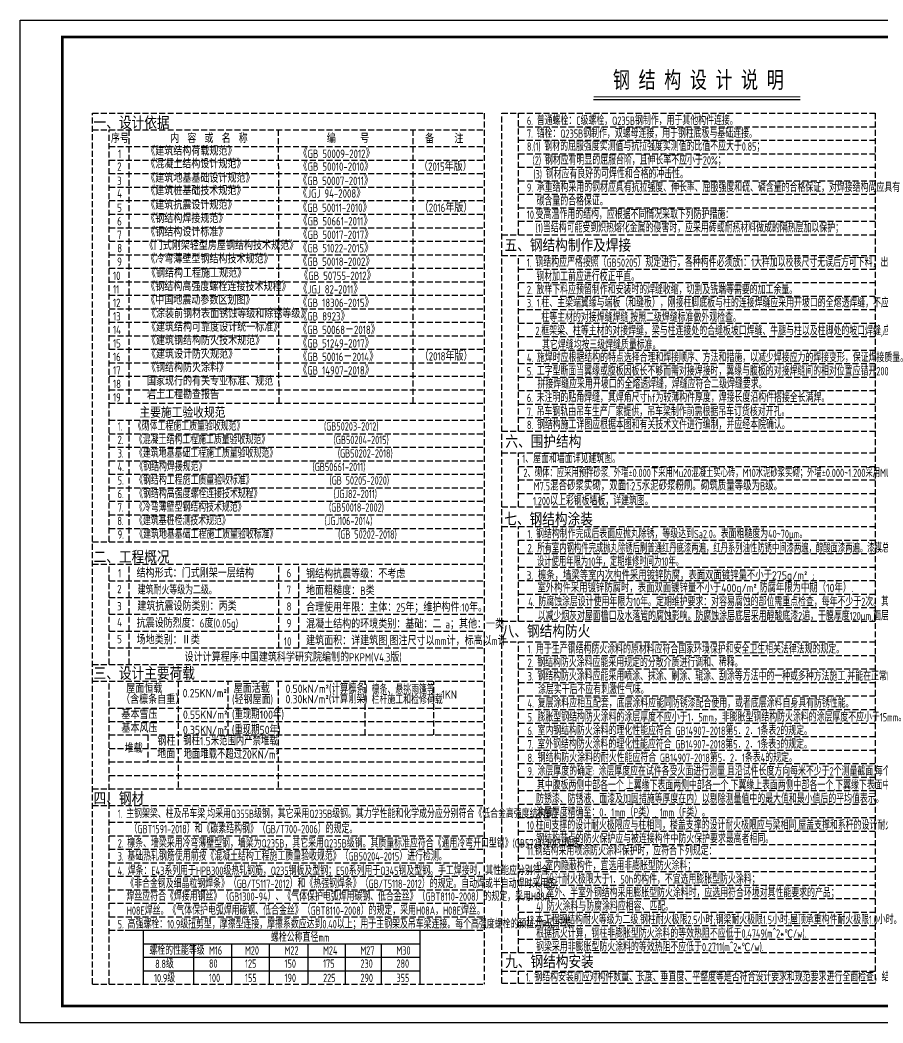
# Model space of a CAD drawing. Extents: x -33967 to 1773478, y -1022458 to -784650.
# Drawn here: x 60295 to 96438, y -967891 to -925891 of the extents above; entities that cross this region are included whole.
import ezdxf
from ezdxf.enums import TextEntityAlignment as Align

# ---------------------------------------------------------------- set-up
doc = ezdxf.new("R2010")
doc.units = 0
doc.header["$LTSCALE"] = 1000
doc.header["$MEASUREMENT"] = 0
doc.linetypes.add('DASH', pattern=[0.35, 0.25, -0.1])
for name, color, linetype in [('BORDER', 7, 'Continuous'), ('NUM', 7, 'Continuous'), ('PUB_TITLE', 4, 'Continuous'), ('STAIR', 2, 'Continuous'), ('TEXT', 7, 'Continuous'), ('填充', 251, 'Continuous')]:
    doc.layers.add(name, color=color, linetype=linetype)
doc.styles.get("Standard").update_dxf_attribs({"font": 'gbenor.shx', "bigfont": 'gbcbig.shx'})
doc.styles.add('TSSD_Norm', font='tssdeng.shx', dxfattribs={"bigfont": 'hztxt.shx'})
doc.styles.add('宋体', font='')
doc.styles.get('宋体').set_extended_font_data('SimSun')

msp = doc.modelspace()

# ---------------------------------------------------------------- linework, layer by layer
at = {"color": 2}
msp.add_line((84313.6, -929224.2), (92977.2, -929224.2), dxfattribs=at)
at = {"color": 3}
for p, q in [((69151.6, -964575.6), (69151.6, -966272.6)), ((70732.2, -964575.6), (70732.2, -966272.6)), ((72344, -964575.6), (72344, -966272.6)), ((73909.6, -964575.6), (73909.6, -966272.6)), ((75418.9, -964575.6), (75418.9, -966272.6))]:
    msp.add_line(p, q, dxfattribs=at)
at = {"layer": 'PUB_TITLE'}
msp.add_lwpolyline([(60295.4, -925891.4), (119760, -925891.4), (119760, -967891.4), (60295.4, -967891.4)], close=True, dxfattribs=at)
at = {"layer": 'PUB_TITLE', "const_width": 106.1}
msp.add_lwpolyline([(62063.1, -967184.3), (62063.1, -926598.5), (119052.9, -926598.5), (119052.9, -967184.3)], close=True, dxfattribs=at)
at = {"layer": 'STAIR', "const_width": 53.2}
msp.add_lwpolyline([(84315.5, -929107.6), (92976.3, -929107.6)], dxfattribs=at)
at = {"layer": 'TEXT', "color": 3}
for p, q in [((64701.7, -964009.9), (79141.5, -964009.9)), ((65446.6, -964009.9), (65446.6, -966272.6)), ((77045.8, -964009.9), (77045.8, -966272.6)), ((65446.6, -964575.6), (77045.8, -964575.6)), ((67566.4, -964575.6), (67566.4, -966272.6)), ((65446.6, -965141.2), (77045.8, -965141.2)), ((65446.6, -965706.9), (77045.8, -965706.9))]:
    msp.add_line(p, q, dxfattribs=at)
at = {"layer": '填充', "linetype": 'DASH'}
for p, q in [((63328.9, -966272.6), (63328.9, -929793)), ((63328.9, -929793), (79734.9, -929793)), ((79734.9, -929793), (79734.9, -966272.6)), ((80469.5, -966224.9), (80469.5, -929792.2)), ((80469.5, -929792.2), (96111.4, -929792.2)), ((81169, -934883.1), (81169, -929792.2)), ((96111.4, -929792.2), (96111.4, -966224.9)), ((63328.9, -930492.6), (79734.9, -930492.6)), ((64028.5, -947743.4), (64028.5, -930492.6)), ((64867.9, -941939.6), (64867.9, -930492.6)), ((71142.6, -941939.6), (71125, -930492.6)), ((76760.4, -941939.6), (76760.4, -930492.6)), ((81169, -930357.9), (96111.4, -930357.9)), ((81169, -930923.5), (96111.4, -930923.5)), ((64028.5, -931192.1), (79734.9, -931192.1)), ((81169, -931489.2), (96111.4, -931489.2)), ((64028.5, -931757.8), (79734.9, -931757.8)), ((64028.5, -932323.5), (79734.9, -932323.5)), ((81169, -932054.8), (96111.4, -932054.8)), ((81169, -932620.5), (96111.4, -932620.5)), ((64028.5, -932889.1), (79734.9, -932889.1)), ((81169, -933186.2), (96111.4, -933186.2)), ((64028.5, -933454.8), (79734.9, -933454.8)), ((64028.5, -934020.4), (79734.9, -934020.4)), ((81169, -933751.8), (96111.4, -933751.8)), ((81169, -934317.5), (96111.4, -934317.5)), ((64028.5, -934586.1), (79734.9, -934586.1)), ((80469.5, -934883.1), (96111.4, -934883.1)), ((80469.5, -934883.1), (96111.4, -934883.1)), ((64028.5, -935151.7), (79734.9, -935151.7)), ((64028.5, -935717.4), (79734.9, -935717.4)), ((80469.5, -935754.6), (96111.4, -935754.6)), ((81169, -943108.1), (81169, -935754.6)), ((64028.5, -936283), (79734.9, -936283)), ((81169, -936320.3), (96111.4, -936320.3)), ((64028.5, -936848.7), (79734.9, -936848.7)), ((81169, -936885.9), (96111.4, -936885.9)), ((64028.5, -937414.4), (79734.9, -937414.4)), ((81169, -937451.6), (96111.4, -937451.6)), ((64028.5, -937980), (79734.9, -937980)), ((81169, -938017.2), (96111.4, -938017.2)), ((64028.5, -938545.7), (79734.9, -938545.7)), ((81169, -938582.9), (96111.4, -938582.9)), ((64028.5, -939111.3), (79734.9, -939111.3)), ((81169, -939148.6), (96111.4, -939148.6)), ((64028.5, -939677), (79734.9, -939677)), ((81169, -939714.2), (96111.4, -939714.2)), ((64028.5, -940242.6), (79734.9, -940242.6)), ((81169, -940279.9), (96111.4, -940279.9)), ((64028.5, -940808.3), (79734.9, -940808.3)), ((81169, -940845.5), (96111.4, -940845.5)), ((64028.5, -941374), (79734.9, -941374)), ((81169, -941411.2), (96111.4, -941411.2)), ((64028.5, -941939.6), (79734.9, -941939.6)), ((64028.5, -941939.6), (79734.9, -941939.6)), ((81169, -941976.8), (96111.4, -941976.8)), ((64028.5, -942652.4), (79734.9, -942652.4)), ((64867.9, -947743.4), (64867.9, -942652.4)), ((81169, -942542.5), (96111.4, -942542.5)), ((64028.5, -943218.1), (79734.9, -943218.1)), ((80469.5, -943108.1), (96111.4, -943108.1)), ((64028.5, -943783.8), (79734.9, -943783.8)), ((80469.5, -944016.9), (96111.4, -944016.9)), ((81169, -946279.6), (81169, -944016.9)), ((64028.5, -944349.4), (79734.9, -944349.4)), ((64028.5, -944915.1), (79734.9, -944915.1)), ((81169, -944582.6), (96111.4, -944582.6)), ((81169, -945148.3), (96111.4, -945148.3)), ((64028.5, -945480.7), (79734.9, -945480.7)), ((81169, -945713.9), (96111.4, -945713.9)), ((64028.5, -946046.4), (79734.9, -946046.4)), ((64028.5, -946612), (79734.9, -946612)), ((80469.5, -946279.6), (96111.4, -946279.6)), ((64028.5, -947177.7), (79734.9, -947177.7)), ((80469.5, -947103.1), (96111.4, -947103.1)), ((81169, -951062.7), (81169, -947103.1)), ((81169, -951062.7), (81169, -947254.3)), ((63328.9, -947743.4), (79734.9, -947743.4)), ((81169, -947668.7), (96111.4, -947668.7)), ((81169, -948234.4), (96111.4, -948234.4)), ((63328.9, -948680.5), (79734.9, -948680.5)), ((64028.5, -952877.7), (64028.5, -948680.5)), ((64867.9, -952877.7), (64867.9, -948680.5)), ((71128, -952178.2), (71128, -948680.5)), ((71967.4, -952178.2), (71967.4, -948680.5)), ((81169, -948800), (96111.4, -948800)), ((64028.5, -949380), (79734.9, -949380)), ((81169, -949365.7), (96111.4, -949365.7)), ((81169, -949931.3), (96111.4, -949931.3)), ((64028.5, -950079.6), (79734.9, -950079.6)), ((64028.5, -950779.1), (79734.9, -950779.1)), ((81169, -950497), (96111.4, -950497)), ((80469.5, -951062.7), (96111.4, -951062.7)), ((64028.5, -951478.6), (79734.9, -951478.6)), ((80469.5, -951936.3), (96111.4, -951936.3)), ((81169, -964946.4), (81169, -951936.3)), ((64028.5, -952178.2), (79734.9, -952178.2)), ((81169, -952501.9), (96111.4, -952501.9)), ((63328.9, -952877.7), (79734.9, -952877.7)), ((81169, -953067.6), (96111.4, -953067.6)), ((63328.9, -953577.2), (79734.9, -953577.2)), ((64028.5, -958474), (64028.5, -953577.2)), ((66914.2, -953577.2), (66914.2, -958085.6)), ((69014.4, -955831.4), (69014.4, -953577.2)), ((71108.8, -953577.2), (71108.8, -958085.6)), ((74751.9, -955831.4), (74751.9, -953577.2)), ((77625.5, -955831.4), (77625.5, -953577.2)), ((81169, -953633.2), (96111.4, -953633.2)), ((81169, -954198.9), (96111.4, -954198.9)), ((64028.5, -954704.3), (79734.9, -954704.3)), ((81169, -954764.5), (96111.4, -954764.5)), ((64028.5, -955266.2), (79734.9, -955266.2)), ((81169, -955330.2), (96111.4, -955330.2)), ((64028.5, -955831.4), (79734.9, -955831.4)), ((65652.4, -955831.4), (65652.4, -956958.5)), ((81169, -955895.9), (96111.4, -955895.9)), ((64028.5, -956395), (79734.9, -956395)), ((81169, -956461.5), (96111.4, -956461.5)), ((64028.5, -956958.5), (79734.9, -956958.5)), ((81169, -957027.2), (96111.4, -957027.2)), ((64028.5, -957522.1), (79734.9, -957522.1)), ((81169, -957592.8), (96111.4, -957592.8)), ((63328.9, -958085.6), (79734.9, -958085.6)), ((64028.5, -958085.6), (79734.9, -958085.6)), ((81169, -958158.5), (96111.4, -958158.5)), ((63328.9, -958785.1), (79734.9, -958785.1)), ((63328.9, -958785.1), (79734.9, -958785.1)), ((64028.5, -966272.6), (64028.5, -958474)), ((81169, -958724.1), (96111.4, -958724.1)), ((64028.5, -959484.7), (79734.9, -959484.7)), ((81169, -959289.8), (96111.4, -959289.8)), ((64028.5, -960050.3), (79734.9, -960050.3)), ((81169, -959855.4), (96111.4, -959855.4)), ((81169, -960421.1), (96111.4, -960421.1)), ((64028.5, -960616), (79734.9, -960616)), ((64028.5, -961181.6), (79734.9, -961181.6)), ((81169, -960986.8), (96111.4, -960986.8)), ((64028.5, -961747.3), (79734.9, -961747.3)), ((81169, -961552.4), (96111.4, -961552.4)), ((81169, -962118.1), (96111.4, -962118.1)), ((64028.5, -962313), (79734.9, -962313)), ((64028.5, -962878.6), (79734.9, -962878.6)), ((81169, -962683.7), (96111.4, -962683.7)), ((64028.5, -963444.3), (79734.9, -963444.3)), ((81169, -963249.4), (96111.4, -963249.4)), ((81169, -963815), (96111.4, -963815)), ((64028.5, -964009.9), (79734.9, -964009.9)), ((81169, -964380.7), (96111.4, -964380.7)), ((80469.5, -964946.4), (96111.4, -964946.4)), ((80469.5, -965716.4), (96111.4, -965716.4)), ((81169, -966224.9), (81169, -965716.4)), ((63328.9, -966272.6), (79734.9, -966272.6)), ((80469.5, -966224.9), (96111.4, -966224.9))]:
    msp.add_line(p, q, dxfattribs=at)

# ---------------------------------------------------------------- texts
at = {"layer": 'BORDER', "style": '宋体', "width": 0.75}
msp.add_text('钢 结 构 设 计 说 明', height=700, dxfattribs=at).set_placement((85127.3, -928741.4))
at = {"layer": 'NUM', "style": 'TSSD_Norm'}
for s, width, p in [('6. 普通螺栓：C级螺栓，Q235B钢制作，用于其他构件连接。', 0.7, (81525.5, -930280.5)), ('序号', 0.8, (64100.6, -931035.8)), ('内  容  或  名  称', 0.8, (66581.3, -931035.8)), ('编      号', 0.8, (73142.7, -931035.8)), ('备     注', 0.8, (77261.7, -931046.4)), ('7. 锚栓：Q235B钢制作，双螺母连接，用于钢柱底板与基础连接。', 0.7, (81525.5, -930823.5)), ('8.(1) 钢材的屈服强度实测值与抗拉强度实测值的比值不应大于0.85；', 0.7, (81525.5, -931363.3)), ('1', 0.8, (64403.1, -931667.6)), ('《GB 50009-2012》', 0.8, (71959.1, -931667.6)), ('(2) 钢材应有明显的屈服台阶，且伸长率不应小于20%；', 0.7, (81763.7, -931945.1)), ('2', 0.8, (64363.2, -932204)), ('《GB 50010-2010》', 0.8, (71959.1, -932204)), ('（2015年版）    ', 0.8, (77007.8, -932204)), ('(3) 钢材应有良好的可焊性和合格的冲击性。', 0.7, (81795.6, -932524.1)), ('3', 0.8, (64363.2, -932800.6)), ('《GB 50007-2011》', 0.8, (71947.2, -932800.6)), ('9. 承重结构采用的钢材应具有抗拉强度、伸长率、屈服强度和硫、磷含量的合格保证，对焊接结构尚应具有', 0.7, (81525.5, -933085.7)), ('4', 0.8, (64363.2, -933329.6)), ('《JGJ 94-2008》', 0.8, (71947.2, -933329.6)), ('5', 0.8, (64363.2, -933927.6)), ('《GB 50011-2010》', 0.8, (71947.2, -933927.6)), ('（2016年版）    ', 0.8, (77034.9, -933927.6)), ('碳含量的合格保证。', 0.7, (81931.4, -933657.5)), ('10.受高温作用的结构，应根据不同情况采取下列防护措施： ', 0.7, (81525.5, -934217.8)), ('6', 0.8, (64363.2, -934491.4)), ('《GB 50661-2011》', 0.8, (71959.1, -934491.4)), ('(1)当结构可能受到炽热熔化金属的侵害时，应采用砖或耐热材料做成的隔热层加以保护；', 0.7, (81885.4, -934780.8)), ('7', 0.8, (64363.2, -935058.8)), ('8', 0.8, (64363.2, -935618.9)), ('9', 0.8, (64363.2, -936184.6)), ('《GB 50018-2002》', 0.8, (71947.2, -936184.6)), ('1. 钢结构应严格按照（GB50205）规定进行，各种构件必须放1：1大样加以校核尺寸无误后方可下料，出厂前需进行预装配检查，', 0.7, (81525.5, -936226)), ('10', 0.8, (64186.3, -936777.4)), ('《GB 50755-2012》', 0.8, (71992.1, -936777.4)), ('钢材加工前应进行校正平直。', 0.7, (81925.7, -936817.4)), ('11', 0.8, (64186.3, -937343)), ('《JGJ 82-2011》', 0.8, (71959.1, -937343)), ('2. 放样下料应预留制作和安装时的焊缝收缩，切割及铣端等需要的加工余量。', 0.7, (81525.5, -937368.9)), ('12', 0.8, (64186.3, -937908.7)), ('《GB 18306-2015》', 0.8, (71947.2, -937908.7)), ('3. 1.柱、主梁端翼缘与端板（和缝板），刚接柱脚底板与柱的连接焊缝应采用开坡口的全熔透焊缝，不应低于二级,梁腹板与框架梁、', 0.7, (81525.5, -937919.7)), ('13', 0.8, (64186.3, -938474.4)), ('《GB 8923》', 0.8, (71947.2, -938474.4)), ('柱等主材的对接焊缝焊缝,按照二级焊缝标准做外观检查。', 0.7, (82132.5, -938526.1)), ('14', 0.8, (64186.3, -939040)), ('2.框架梁、柱等主材的对接焊缝，梁与柱连接处的合缝板坡口焊缝、牛腿与柱以及柱脚处的坡口焊缝,应符合二级焊缝质量标准， ', 0.7, (81885.3, -939087.1)), ('15', 0.8, (64186.3, -939605.7)), ('其它焊缝均按三级焊缝质量标准。', 0.7, (82155.8, -939670.6)), ('16', 0.8, (64186.3, -940171.3)), ('（2018年版）    ', 0.8, (77034.9, -940149.8)), ('4. 施焊时应根据结构的特点选择合理和焊接顺序、方法和措施，以减少焊接应力的焊接变形，保证焊接质量。', 0.7, (81525.5, -940209.3)), ('17', 0.8, (64186.3, -940737)), ('5. 工字型断面当翼缘或腹板因板长不够而需对接焊接时，翼缘与腹板的对接焊缝间的相对位置应错开200mm以上，', 0.7, (81525.5, -940774.4)), ('18', 0.8, (64186.3, -941302.6)), ('拼接焊缝应采用开坡口的全熔透焊缝，焊缝应符合二级焊缝要求。', 0.7, (81970.2, -941320.3)), ('19', 0.8, (64186.3, -941868.3)), ('6. 未注明的贴角焊缝，其焊角尺寸hf为较薄构件厚度，焊接长度沿构件搭接全长满焊。', 0.7, (81525.5, -941888.3)), ('7. 吊车钢轨由吊车生产厂家提供，吊车梁制作前需根据吊车订货核对开孔。', 0.7, (81525.5, -942473)), ('1.   《砌体工程施工质量验收规范》                     (GB50203-2012)', 0.7, (64384.9, -943084)), ('8. 钢结构施工详图应根据本图和有关技术文件进行编制，并应经本院确认。', 0.7, (81525.5, -943020.9)), ('2.   《混凝土结构工程施工质量验收规范》                 (GB50204-2015)', 0.7, (64384.9, -943649.7)), ('3.   《建筑地基基础工程施工质量验收规范》                (GB50202-2018)', 0.7, (64384.9, -944215.3)), ('1、屋面和墙面详见建筑图。', 0.7, (81331.6, -944441.9)), ('4.   《钢结构焊接规范》                            (GB50661-2011)', 0.7, (64384.9, -944781)), ('2、砌体：应采用预拌砂浆. 外墙%%P0.000下采用Mu20混凝土实心砖，M10水泥砂浆实砌；外墙%%P0.000~1.200采用MU10混凝土多孔砖，', 0.65, (81377.3, -945032.2)), ('M7.5混合砂浆实砌，双面1:2.5水泥砂浆粉刷。砌筑质量等级为B级。', 0.75, (81805.4, -945587.5)), ('6.   《钢结构高强度螺栓连接技术规程》                   (JGJ82-2011)', 0.7, (64384.9, -945912.3)), ('1.200以上彩钢板墙板，详建筑图。', 0.7, (81783.5, -946210.5)), ('7.   《冷弯薄壁型钢结构技术规范》                      (GB50018-2002)', 0.7, (64384.9, -946478)), ('8.   《建筑基桩检测技术规范》                         (JGJ106-2014)', 0.7, (64372.3, -947043.6)), ('9.   《建筑地基基础工程施工质量验收标准》                (GB 50202-2018)', 0.7, (64388.1, -947609.3)), ('1. 钢结构制作完成后表面应抛丸除锈，等级达到Sa2.0。表面粗糙度为40~70μm。', 0.7, (81552.3, -947590.2, -1998.7)), ('2. 所有室内钢构件完成抛丸除锈后刷普通红丹底漆两遍，红丹系列油性防锈中间漆两遍，醇酸面漆两遍。漆膜总厚度不小于150μm。', 0.65, (81552.3, -948186, -1998.7)), ('设计使用年限为10年，定期维修时间为10年。', 0.65, (81943.2, -948746.9, -1998.7)), ('1', 0.8, (64403.1, -949229.8)), ('结构形式：门式刚架一层结构', 0.8, (65177.2, -949233.5)), ('6', 0.8, (71460.6, -949229.8)), ('钢结构抗震等级：不考虑', 0.8, (72274.6, -949268.8)), ('2', 0.8, (64363.2, -949892.8)), ('建筑耐火等级为二级。 ', 0.7, (65225.7, -949943.5)), ('7', 0.8, (71460.6, -949929.4)), ('地面粗糙度：B类', 0.8, (72274.6, -949968.4)), ('3', 0.8, (64363.2, -950615.1)), ('建筑抗震设防类别：丙类', 0.8, (65208.2, -950623.9)), ('8', 0.8, (71460.6, -950628.9)), ('合理使用年限：主体：25年；维护构件:10年。', 0.8, (72274.6, -950667.9)), ('4', 0.8, (64363.2, -951286.5)), ('抗震设防烈度：6度(0.05g)', 0.8, (65177.2, -951332.1)), ('9', 0.8, (71460.6, -951328.4)), ('混凝土结构的环境类别：基础：二 a；其他：一类', 0.8, (72274.6, -951367.4)), ('5', 0.8, (64363.2, -951992.6)), ('场地类别：Ⅱ类', 0.8, (65177.2, -952031.6)), ('建筑面积：详建筑图,图注尺寸以mm计，标高以m计', 0.8, (72274.6, -952067)), ('10', 0.8, (71346.1, -952091.3)), ('1. 用于生产钢结构防火涂料的原材料应符合国家环境保护和安全卫生相关法律法规的规定。', 0.7, (81555.3, -952419.1)), ('设计计算程序:中国建筑科学研究院编制的PKPM(V4.3版)', 0.8, (67185.7, -952756.7)), ('2. 钢结构防火涂料应能采用规定的分散介质进行调和、稀释。', 0.7, (81555.3, -952984.8)), ('3. 钢结构防火涂料应能采用喷涂、抹涂、刷涂、辊涂、刮涂等方法中的一种或多种方法施工,并能在正常的自然环境条件下干燥固化，', 0.7, (81555.3, -953550.5)), ('屋面恒载', 0.8, (64742.3, -954070.1)), ('屋面活载', 0.8, (69243, -954070.1)), ('涂层实干后不应有刺激性气味。', 0.7, (81991.1, -954116.1)), ('（含檩条自重）', 0.8, (64529.9, -954530)), ('(轻钢屋面)', 0.8, (69178.3, -954530)), ('4. 复层涂料应相互配套，底层涂料应能同防锈漆配合使用，或者底层涂料自身具有防锈性能。', 0.7, (81555.3, -954681.8)), ('基本雪压', 0.8, (64540.8, -955155.6)), ('基本风压', 0.8, (64540.8, -955728.8)), ('6. 室内钢结构防火涂料的理化性能应符合 GB14907-2018第5．2．1条表2的规定。', 0.7, (81555.3, -955831.4)), ('钢柱', 0.8, (66051.5, -956274.4)), ('堆载', 0.8, (64674.2, -956574.3)), ('7. 室外钢结构防火涂料的理化性能应符合 GB14907-2018第5．2．1条表3的规定。', 0.7, (81555.3, -956397.1)), ('地面', 0.8, (66038.8, -956806.6)), ('8. 钢结构防火涂料的耐火性能应符合 GB14907-2018第5．2．1条表4的规定。', 0.7, (81555.3, -956962.7)), ('9. 涂层厚度的确定: 涂层厚度应在试件各受火面进行测量,且沿试件长度方向每米不少于2个测量截面.每个截面上共7个测量点,', 0.7, (81555.3, -957528.4)), ('其中腹板两侧中部各一个,上翼缘下表面两侧中部各一个,下翼缘上表面两侧中部各一个,下翼缘下表面中部一个。涂层厚度（包括', 0.7, (81945.6, -958110.3)), ('防锈漆、防锈液、面漆及加固措施等厚度在内）以剔除测量值中的最大值和最小值后的平均值表示。', 0.7, (81912.4, -958681.2)), ('涂层厚度精确至：0．1mm（P类）, 1mm（F类）。', 0.7, (81912.4, -959246.8)), ('3. 基础热轧钢筋使用前按《混凝土结构工程施工质量验收规范》（GB50204-2015）进行检测。', 0.7, (64384.9, -961091.2)), ('4. 焊条：E43系列用于HPB300级热轧钢筋，Q235钢板及型钢；E50系列用于Q345钢及型钢。手工焊接时，其性能应分别符合', 0.7, (64384.9, -961692.4)), ('《非合金钢及细晶粒钢焊条》（GB/T5117-2012）和《热强钢焊条》（GB/T5118-2012）的规定。自动焊或半自动焊时采用的', 0.7, (64743.1, -962237)), ('焊丝应符合《焊接用钢丝》（GB1300-94）、《气体保护电弧焊用碳钢、低合金丝》（GBT8110-2008）的规定，采用H08A，', 0.7, (64753.5, -962775.8)), ('H08E焊丝。《气体保护电弧焊用碳钢、低合金丝》（GBT8110-2008）的规定，采用H08A，H08E焊丝。', 0.7, (64764.2, -963362.4)), ('5. 高强螺栓：10.9级扭剪型，摩擦型连接，摩擦系数应达到0.40以上；用于主钢架及吊车梁连接。每个高强度螺栓的预拉力P见下表。', 0.7, (64384.9, -963931.4)), ('螺栓公称直径mm', 0.7, (70805.5, -964489.1)), ('螺栓的性能等级', 0.7, (65712.5, -965035.2)), ('M16', 0.7, (68209.6, -965031.6)), ('M20', 0.7, (69718.3, -965031.6)), ('M22', 0.7, (71375.3, -965031.6)), ('M24', 0.7, (72987.2, -965031.6)), ('M27', 0.7, (74552.8, -965031.6)), ('M30', 0.7, (76062.1, -965031.6)), ('8.8级', 0.7, (65955.1, -965595.6)), ('80', 0.7, (68209.6, -965580.3)), ('125', 0.7, (69718.3, -965580.3)), ('150', 0.7, (71375.3, -965580.3)), ('175', 0.7, (72987.2, -965580.3)), ('230', 0.7, (74552.8, -965580.3)), ('280', 0.7, (76062.1, -965580.3)), ('10.9级', 0.7, (65908.6, -966186)), ('100', 0.7, (68209.6, -966179.4)), ('155', 0.7, (69718.3, -966179.4)), ('190', 0.7, (71375.3, -966179.4)), ('225', 0.7, (72987.2, -966179.4)), ('290', 0.7, (74552.8, -966179.4)), ('355', 0.7, (76062.1, -966179.4)), ('1. 钢结构安装前应对构件数量、长度、垂直度、平整度等是否符合设计要求和规范要求进行全面检查，结构吊装时应采取', 0.7, (81478.6, -966147))]:
    msp.add_text(s, height=350, dxfattribs=dict(at, width=width)).set_placement(p)
at = {"layer": 'NUM', "style": 'TSSD_Norm', "width": 0.8}
for s, p in [('《建筑结构荷载规范》', (65580.5, -931667.6)), ('《混凝土结构设计规范》', (65580.5, -932204)), ('《建筑地基基础设计规范》', (65580.5, -932800.6)), ('《建筑桩基础技术规范》', (65580.5, -933329.6)), ('《建筑抗震设计规范》', (65580.5, -933927.6)), ('《钢结构焊接规范》', (65580.5, -934491.4)), ('《冷弯薄壁型钢结构技术规范》', (65580.5, -936184.6)), ('《钢结构工程施工规范》', (65607.7, -936777.4)), ('《钢结构高强度螺栓连接技术规程》', (65580.1, -937343)), ('《中国地震动参数区划图》', (65580.1, -937908.7)), ('《涂装前钢材表面锈蚀等级和除锈等级》', (65609.7, -938474.4)), ('国家现行的有关专业标准、规范', (65609.7, -941302.6)), ('岩土工程勘查报告', (65609.7, -941868.3))]:
    msp.add_text(s, height=350, dxfattribs=at).set_placement(p, align=Align.BOTTOM_LEFT)
at = {"layer": 'NUM', "color": 1, "style": 'TSSD_Norm', "width": 0.8}
for s, p in [('《钢结构设计标准》', (65580.5, -935058.8)), ('《门式刚架轻型房屋钢结构技术规范》', (65516.4, -935618.9)), ('《建筑结构可靠度设计统一标准》', (65609.7, -939040)), ('《建筑钢结构防火技术规范》', (65609.7, -939605.7)), ('《建筑设计防火规范》', (65609.7, -940171.3)), ('《钢结构防火涂料》', (65609.7, -940737))]:
    msp.add_text(s, height=350, dxfattribs=at).set_placement(p, align=Align.BOTTOM_LEFT)
at = {"layer": 'NUM', "color": 1, "style": 'TSSD_Norm'}
for s, width, p in [('《GB 50017-2017》', 0.8, (71959.1, -935058.8)), ('《GB 51022-2015》', 0.8, (71950.9, -935618.9)), ('《GB 50068－2018》', 0.8, (71947.2, -939040)), ('《GB 51249-2017》', 0.8, (71947.2, -939605.7)), ('《GB 50016－2014》', 0.8, (71947.2, -940171.3)), ('《GB 14907-2018》', 0.8, (71947.2, -940737)), ('5.   《钢结构工程施工质量验收标准》                    (GB 50205-2020)', 0.7, (64384.9, -945346.7)), ('檩条、悬挑雨篷等', 0.7, (75021, -954104.9)), ('栏杆施工和检修荷载', 0.7, (75020.1, -954533.4)), ('5. 膨胀型钢结构防火涂料的涂层厚度不应小于1．5mm，非膨胀型钢结构防火涂料的涂层厚度不应小于15mm。', 0.7, (81555.3, -955265.8)), ('1. 主钢架梁、柱及吊车梁,均采用Q355B级钢，其它采用Q235B级钢。其力学性能和化学成分应分别符合《低合金高强度结构钢》', 0.7, (64384.9, -959308.4)), ('（GBT1591-2018）和《碳素结构钢》（GB/T700-2006）的规定。', 0.7, (64884.8, -959948.7)), ('10.柱间支撑的设计耐火极限应与柱相同，楼盖支撑的设计耐火极限应与梁相同,屋盖支撑和系杆的设计耐火极限应与屋顶承重构件相同。', 0.7, (81525.4, -959791.6)), ('钢结构节点的防火保护应与被连接构件中防火保护要求最高者相同。', 0.7, (81917.3, -960357.3)), ('2. 檩条、墙梁采用冷弯薄壁型钢，墙梁为Q235B，其它采用Q235B级钢。其质量标准应符合《通用冷弯开口型钢》(GB5723-2017)规定。', 0.7, (64384.9, -960544.6)), ('12.本工程钢结构耐火等级为二级.钢柱耐火极限2.5小时;钢梁耐火极限1.5小时;屋顶承重构件耐火极限1.0小时。  ', 0.7, (81520.3, -963749.5)), ('根据抗火计算，钢柱非膨胀型防火涂料的等效热阻不应低于0.4749(m^ 2*℃/w).', 0.7, (81913.2, -964320.8)), ('钢梁采用非膨胀型防火涂料的等效热阻不应低于0.2711(m^ 2*℃/w).', 0.7, (81913.2, -964886.4))]:
    msp.add_text(s, height=350, dxfattribs=dict(at, width=width)).set_placement(p)
at = {"layer": 'NUM'}
for s, p in [('3. 檩条，墙梁等室内次构件采用镀锌防腐，表面双面镀锌量不小于275g/m² ;', (81502.2, -949323.2)), ('室外构件采用镀锌防腐时，表面双面镀锌量不小于400g/m²,防腐年限为中期（10年）.', (81965.4, -949849.8)), ('0.50kN/m²(计算檩条)', (71413.5, -954070.4)), ('0.25KN/m²', (67106.7, -954255.1)), ('0.30kN/m²(计算刚架)', (71413.5, -954507)), ('1KN', (77942.4, -954316)), ('0.55KN/m² (重现期100年)', (67117.4, -955156.8)), ('0.35KN/m² (重现期50年)', (67117.4, -955797.8)), ('钢柱1.5米范围内严禁堆载', (67130.1, -956263.6)), ('地面堆载不超过20KN/m²', (67144.5, -956824.2))]:
    msp.add_text(s, height=350, dxfattribs=at).set_placement(p)
at = {"layer": 'NUM', "color": 30, "true_color": 0xf26722, "style": 'TSSD_Norm', "width": 0.7}
for s, p in [('4. 防腐蚀涂层设计使用年限为10年。定期维护要求：对容易腐蚀的部位需重点检查，每年不少于2次。其中一次宜在雨季之前，', (81584.1, -950433.4)), ('以减少烟灰对屋面檐口及水落管的腐蚀影响。防腐蚀涂层底层采用醇酸底漆2遍，干膜厚度120μm,面层防火涂料兼做面漆。', (81972.5, -951024.4))]:
    msp.add_text(s, height=350, dxfattribs=at).set_placement(p)
at = {"layer": 'NUM', "color": 4, "style": 'TSSD_Norm', "width": 0.7}
for s, p in [('11.钢结构采用喷涂防火涂料保护时，应符合下列规定：         ', (81534, -960870.1)), ('1) 室内隐蔽构件，宜选用非膨胀型防火涂料；', (81917.3, -961488.6)), ('2) 设计耐火极限大于1．50h的构件，不宜选用膨胀型防火涂料；     ', (81917.3, -962054.3)), ('3) 室外、半室外钢结构采用膨胀型防火涂料时，应选用符合环境对其性能要求的产品；     ', (81917.3, -962619.9)), ('4) 防火涂料与防腐涂料应相容、匹配。     ', (81917.3, -963185.6))]:
    msp.add_text(s, height=350, dxfattribs=at).set_placement(p)
at = {"layer": 'TEXT', "color": 3, "style": 'TSSD_Norm'}
for s, height, p in [('一、设计依据', 530.3, (63375.9, -930462.5)), ('五、钢结构制作及焊接', 530.3, (80586.2, -935594.9)), ('主要施工验收规范', 450, (65296.9, -942552.2)), ('六、围护结构', 530.3, (80625.1, -943816.4)), ('七、钢结构涂装', 530.3, (80576, -947060.4)), ('二、工程概况', 530.3, (63375.9, -948651.1)), ('三、设计主要荷载', 530.3, (63375.9, -953525.5)), ('四、钢材', 530.3, (63375.9, -958761.7)), ('九、钢结构安装', 530.3, (80613.9, -965603.2))]:
    msp.add_text(s, height=height, dxfattribs=at).set_placement(p)
at = {"layer": 'TEXT', "color": 6, "style": 'TSSD_Norm'}
msp.add_text('八、钢结构防火', height=530.3, dxfattribs=at).set_placement((80469.5, -951759.4))

doc.saveas('drawing.dxf')
